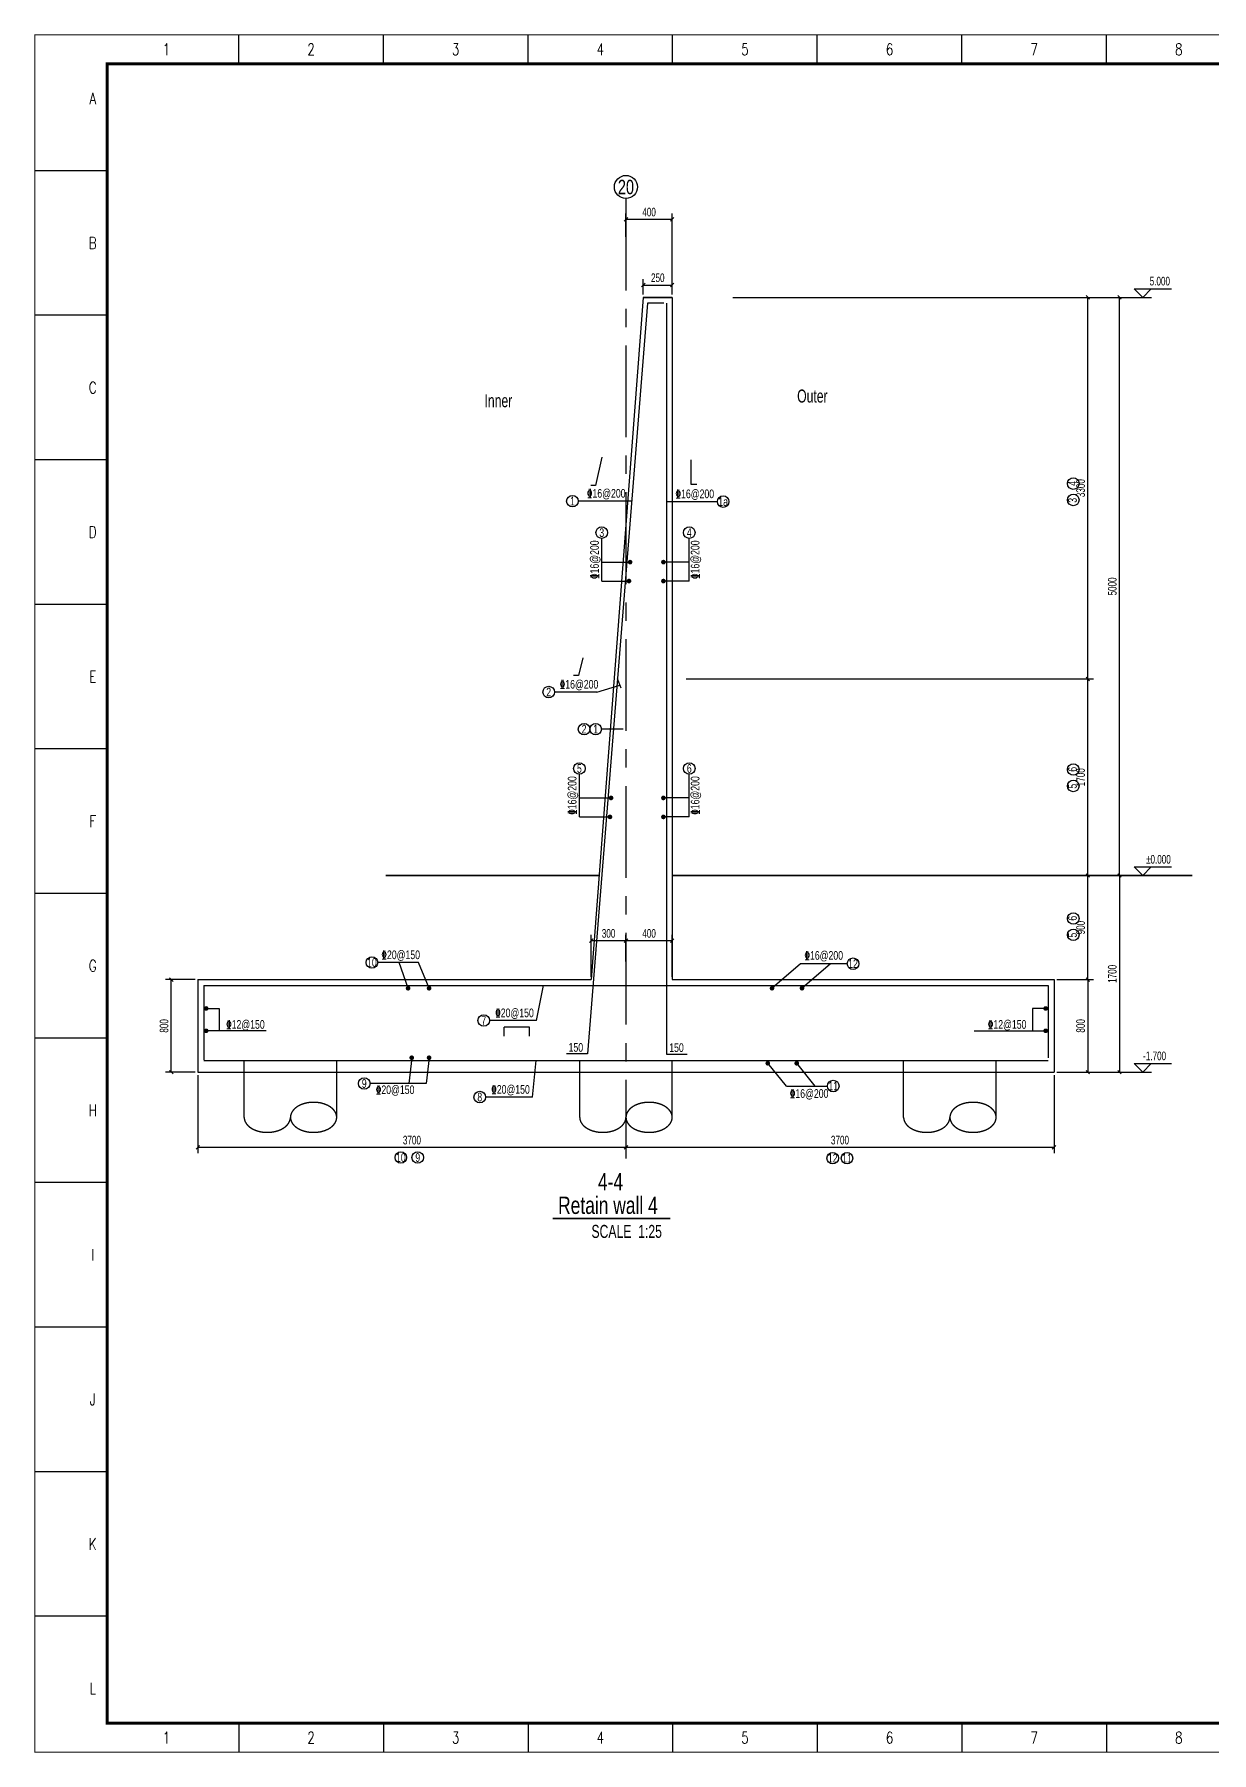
# Model space of a CAD drawing. Header units: millimetres. Extents: x -15901 to 146244, y -607033 to -56344.
# Drawn here: x -12722 to 27980, y -470256 to -410821 of the extents above; entities that cross this region are included whole.
import ezdxf
from ezdxf.enums import TextEntityAlignment as Align

# ---------------------------------------------------------------- set-up
doc = ezdxf.new("R2010")
doc.units = ezdxf.units.MM
doc.header["$LTSCALE"] = 2000
doc.linetypes.add('CENTER', pattern=[50.8, 31.75, -6.35, 6.35, -6.35])
doc.linetypes.add('HIDDEN', pattern=[9.525, 6.35, -3.175])
for name, color, linetype in [('4', 2, 'Continuous'), ('6', 1, 'Continuous'), ('S_01', 3, 'Continuous'), ('S_01_OUTL', 3, 'Continuous'), ('S_02_AXIS', 171, 'CENTER'), ('S_03_HIDD', 4, 'HIDDEN'), ('S_04', 2, 'Continuous'), ('S_04_TEXT', 2, 'Continuous'), ('S_05_DIMS', 7, 'Continuous'), ('S_06_RBAR', 1, 'Continuous'), ('TEXT', 3, 'Continuous'), ('TK', 1, 'Continuous')]:
    doc.layers.add(name, color=color, linetype=linetype)
doc.styles.add('FS', font='kstxt.shx', dxfattribs={"width": 0.8, "height": 250, "bigfont": 'kshz.shx'})
doc.styles.add('KS', font='kstxt.shx', dxfattribs={"width": 0.7, "height": 300, "bigfont": 'kshz.shx'})
doc.styles.add('TK-HZ', font='txt.shx', dxfattribs={"width": 0.8, "bigfont": 'hztxt.shx'})
doc.dimstyles.new('KSDIM0.25', dxfattribs={"dimtxt": 300, "dimasz": 120, "dimexe": 200, "dimexo": 100, "dimgap": 100, "dimtad": 1, "dimdec": 0, "dimlfac": 0.25, "dimzin": 14, "dimdsep": 46, "dimtxsty": 'KS', "dimblk": 'ARCHTICK', "dimblk1": 'OBLIQUE', "dimblk2": 'OBLIQUE', "dimsah": 1, "dimcen": -900, "dimclrd": 7, "dimclre": 7, "dimclrt": 2, "dimazin": 3, "dimtfac": 1, "dimtdec": 0, "dimtix": 1, "dimtmove": 2, "dimatfit": 2, "dimfxl": 1, "dimtolj": 1, "dimtzin": 14, "dimlwd": -3, "dimarcsym": 0})

# ---------------------------------------------------------------- blocks, each defined once
blk = doc.blocks.new('_OBLIQUE')
at = {"color": 1}
blk.add_line((-0.5, -0.5), (0.5, 0.5), dxfattribs=at)
blk = doc.blocks.new('*D302')
at = {"layer": 'Defpoints', "color": 0}
for p in [(7731, -417219), (7731, -417924), (9331, -419918)]:
    blk.add_point(p, dxfattribs=at)
at = {"layer": 'S_05_DIMS', "color": 7, "lineweight": -2}
for p, q in [((7731, -417824), (7731, -417019)), ((9331, -419818), (9331, -417019))]:
    blk.add_line(p, q, dxfattribs=at)
at = {"layer": 'S_05_DIMS', "color": 7, "lineweight": -3}
blk.add_line((9331, -417219), (7731, -417219), dxfattribs=at)
at = {"layer": 'S_05_DIMS', "color": 7, "linetype": 'ByBlock', "lineweight": -3, "xscale": 120, "yscale": 120, "zscale": 120, "rotation": 180}
blk.add_blockref('_OBLIQUE', (7731, -417219), dxfattribs=at)
at = {"layer": 'S_05_DIMS', "color": 7, "linetype": 'ByBlock', "lineweight": -3, "xscale": 120, "yscale": 120, "zscale": 120}
blk.add_blockref('_OBLIQUE', (9331, -417219), dxfattribs=at)
at = {"layer": 'S_05_DIMS', "color": 2, "insert": (8531, -416969), "char_height": 300, "attachment_point": 5, "style": 'KS'}
blk.add_mtext('\\A1;400', dxfattribs=at)
blk = doc.blocks.new('_ArchTick')
at = {"color": 0, "linetype": 'ByBlock', "const_width": 0.15}
blk.add_lwpolyline([(-0.5, -0.5), (0.5, 0.5)], dxfattribs=at)
blk = doc.blocks.new('*D303')
at = {"layer": 'Defpoints', "color": 0}
for p in [(11331, -419918), (24797, -419918), (17111, -439918)]:
    blk.add_point(p, dxfattribs=at)
at = {"layer": 'S_05_DIMS', "color": 7, "lineweight": -2}
for p, q in [((11431, -419918), (24997, -419918)), ((17211, -439918), (24997, -439918))]:
    blk.add_line(p, q, dxfattribs=at)
at = {"layer": 'S_05_DIMS', "color": 7, "lineweight": -3}
blk.add_line((24797, -439918), (24797, -419918), dxfattribs=at)
at = {"layer": 'S_05_DIMS', "color": 7, "linetype": 'ByBlock', "lineweight": -3, "xscale": 120, "yscale": 120, "zscale": 120}
for p, rotation in [((24797, -419918), 90.00000000000001), ((24797, -439918), 270)]:
    blk.add_blockref('_OBLIQUE', p, dxfattribs=dict(at, rotation=rotation))
at = {"layer": 'S_05_DIMS', "color": 2, "insert": (24547, -429918), "char_height": 300, "attachment_point": 5, "rotation": 90, "style": 'KS'}
blk.add_mtext('\\A1;5000', dxfattribs=at)
blk = doc.blocks.new('*D304')
at = {"layer": 'Defpoints', "color": 0}
for p in [(17111, -439918), (22531, -446718), (24797, -446718)]:
    blk.add_point(p, dxfattribs=at)
at = {"layer": 'S_05_DIMS', "color": 7, "lineweight": -2}
for p, q in [((17211, -439918), (24997, -439918)), ((22631, -446718), (24997, -446718))]:
    blk.add_line(p, q, dxfattribs=at)
at = {"layer": 'S_05_DIMS', "color": 7, "lineweight": -3}
blk.add_line((24797, -439918), (24797, -446718), dxfattribs=at)
at = {"layer": 'S_05_DIMS', "color": 7, "linetype": 'ByBlock', "lineweight": -3, "xscale": 120, "yscale": 120, "zscale": 120}
for p, rotation in [((24797, -439918), 90), ((24797, -446718), 270)]:
    blk.add_blockref('_OBLIQUE', p, dxfattribs=dict(at, rotation=rotation))
at = {"layer": 'S_05_DIMS', "color": 2, "insert": (24547, -443318), "char_height": 300, "attachment_point": 5, "rotation": 90, "style": 'KS'}
blk.add_mtext('\\A1;1700', dxfattribs=at)
blk = doc.blocks.new('*D305')
at = {"layer": 'Defpoints', "color": 0}
for p in [(22531, -446718), (7731, -448545), (7731, -449320)]:
    blk.add_point(p, dxfattribs=at)
at = {"layer": 'S_05_DIMS', "color": 7, "lineweight": -2}
for p, q in [((22531, -446818), (22531, -449520)), ((7731, -448645), (7731, -449520))]:
    blk.add_line(p, q, dxfattribs=at)
at = {"layer": 'S_05_DIMS', "color": 7, "lineweight": -3}
blk.add_line((22531, -449320), (7731, -449320), dxfattribs=at)
at = {"layer": 'S_05_DIMS', "color": 7, "linetype": 'ByBlock', "lineweight": -3, "xscale": 120, "yscale": 120, "zscale": 120, "rotation": 180}
blk.add_blockref('_OBLIQUE', (7731, -449320), dxfattribs=at)
at = {"layer": 'S_05_DIMS', "color": 7, "linetype": 'ByBlock', "lineweight": -3, "xscale": 120, "yscale": 120, "zscale": 120}
blk.add_blockref('_OBLIQUE', (22531, -449320), dxfattribs=at)
at = {"layer": 'S_05_DIMS', "color": 2, "insert": (15131, -449070), "char_height": 300, "attachment_point": 5, "style": 'KS'}
blk.add_mtext('\\A1;3700', dxfattribs=at)
blk = doc.blocks.new('*D306')
at = {"layer": 'Defpoints', "color": 0}
for p in [(-7069, -446718), (7731, -448545), (-7069, -449320)]:
    blk.add_point(p, dxfattribs=at)
at = {"layer": 'S_05_DIMS', "color": 7, "lineweight": -2}
for p, q in [((-7069, -446818), (-7069, -449520)), ((7731, -448645), (7731, -449520))]:
    blk.add_line(p, q, dxfattribs=at)
at = {"layer": 'S_05_DIMS', "color": 7, "lineweight": -3}
blk.add_line((7731, -449320), (-7069, -449320), dxfattribs=at)
at = {"layer": 'S_05_DIMS', "color": 7, "linetype": 'ByBlock', "lineweight": -3, "xscale": 120, "yscale": 120, "zscale": 120, "rotation": 180}
blk.add_blockref('_OBLIQUE', (-7069, -449320), dxfattribs=at)
at = {"layer": 'S_05_DIMS', "color": 7, "linetype": 'ByBlock', "lineweight": -3, "xscale": 120, "yscale": 120, "zscale": 120}
blk.add_blockref('_OBLIQUE', (7731, -449320), dxfattribs=at)
at = {"layer": 'S_05_DIMS', "color": 2, "insert": (331, -449070), "char_height": 300, "attachment_point": 5, "style": 'KS'}
blk.add_mtext('\\A1;3700', dxfattribs=at)
blk = doc.blocks.new('*D307')
at = {"layer": 'Defpoints', "color": 0}
for p in [(7731, -442170), (7731, -442987), (9331, -443518)]:
    blk.add_point(p, dxfattribs=at)
at = {"layer": 'S_05_DIMS', "color": 7, "lineweight": -2}
for p, q in [((7731, -442887), (7731, -441970)), ((9331, -443418), (9331, -441970))]:
    blk.add_line(p, q, dxfattribs=at)
at = {"layer": 'S_05_DIMS', "color": 7, "lineweight": -3}
blk.add_line((9331, -442170), (7731, -442170), dxfattribs=at)
at = {"layer": 'S_05_DIMS', "color": 7, "linetype": 'ByBlock', "lineweight": -3, "xscale": 120, "yscale": 120, "zscale": 120, "rotation": 180}
blk.add_blockref('_OBLIQUE', (7731, -442170), dxfattribs=at)
at = {"layer": 'S_05_DIMS', "color": 7, "linetype": 'ByBlock', "lineweight": -3, "xscale": 120, "yscale": 120, "zscale": 120}
blk.add_blockref('_OBLIQUE', (9331, -442170), dxfattribs=at)
at = {"layer": 'S_05_DIMS', "color": 2, "insert": (8531, -441920), "char_height": 300, "attachment_point": 5, "style": 'KS'}
blk.add_mtext('\\A1;400', dxfattribs=at)
blk = doc.blocks.new('*D308')
at = {"layer": 'Defpoints', "color": 0}
for p in [(-7988, -443518), (-7069, -443518), (-7069, -446718)]:
    blk.add_point(p, dxfattribs=at)
at = {"layer": 'S_05_DIMS', "color": 7, "lineweight": -2}
for p, q in [((-7169, -443518), (-8188, -443518)), ((-7169, -446718), (-8188, -446718))]:
    blk.add_line(p, q, dxfattribs=at)
at = {"layer": 'S_05_DIMS', "color": 7, "lineweight": -3}
blk.add_line((-7988, -446718), (-7988, -443518), dxfattribs=at)
at = {"layer": 'S_05_DIMS', "color": 7, "linetype": 'ByBlock', "lineweight": -3, "xscale": 120, "yscale": 120, "zscale": 120}
for p, rotation in [((-7988, -443518), 90.00000000000001), ((-7988, -446718), 270)]:
    blk.add_blockref('_OBLIQUE', p, dxfattribs=dict(at, rotation=rotation))
at = {"layer": 'S_05_DIMS', "color": 2, "insert": (-8238, -445118), "char_height": 300, "attachment_point": 5, "rotation": 90, "style": 'KS'}
blk.add_mtext('\\A1;800', dxfattribs=at)
blk = doc.blocks.new('Dot')
at = {"layer": '6', "const_width": 0.4}
blk.add_lwpolyline([(-0.2, 0, 1), (0.2, 0, 1)], format="xyb", close=True, dxfattribs=at)
blk = doc.blocks.new('*D309')
at = {"layer": 'Defpoints', "color": 0}
for p in [(22286, -439918), (23701, -439918), (22531, -443518)]:
    blk.add_point(p, dxfattribs=at)
at = {"layer": 'S_05_DIMS', "color": 7, "lineweight": -2}
for p, q in [((22386, -439918), (23901, -439918)), ((22631, -443518), (23901, -443518))]:
    blk.add_line(p, q, dxfattribs=at)
at = {"layer": 'S_05_DIMS', "color": 7, "lineweight": -3}
blk.add_line((23701, -443518), (23701, -439918), dxfattribs=at)
at = {"layer": 'S_05_DIMS', "color": 7, "linetype": 'ByBlock', "lineweight": -3, "xscale": 120, "yscale": 120, "zscale": 120}
for p, rotation in [((23701, -439918), 90), ((23701, -443518), 270)]:
    blk.add_blockref('_OBLIQUE', p, dxfattribs=dict(at, rotation=rotation))
at = {"layer": 'S_05_DIMS', "color": 2, "insert": (23451, -441718), "char_height": 300, "attachment_point": 5, "rotation": 90, "style": 'KS'}
blk.add_mtext('\\A1;900', dxfattribs=at)
blk = doc.blocks.new('*D310')
at = {"layer": 'Defpoints', "color": 0}
for p in [(9708, -433118), (23701, -433118), (22286, -439918)]:
    blk.add_point(p, dxfattribs=at)
at = {"layer": 'S_05_DIMS', "color": 7, "lineweight": -2}
for p, q in [((9808, -433118), (23901, -433118)), ((22386, -439918), (23901, -439918))]:
    blk.add_line(p, q, dxfattribs=at)
at = {"layer": 'S_05_DIMS', "color": 7, "lineweight": -3}
blk.add_line((23701, -439918), (23701, -433118), dxfattribs=at)
at = {"layer": 'S_05_DIMS', "color": 7, "linetype": 'ByBlock', "lineweight": -3, "xscale": 120, "yscale": 120, "zscale": 120}
for p, rotation in [((23701, -433118), 90), ((23701, -439918), 270)]:
    blk.add_blockref('_OBLIQUE', p, dxfattribs=dict(at, rotation=rotation))
at = {"layer": 'S_05_DIMS', "color": 2, "insert": (23451, -436518), "char_height": 300, "attachment_point": 5, "rotation": 90, "style": 'KS'}
blk.add_mtext('\\A1;1700', dxfattribs=at)
blk = doc.blocks.new('*D311')
at = {"layer": 'Defpoints', "color": 0}
for p in [(18411, -419918), (23701, -419918), (9708, -433118)]:
    blk.add_point(p, dxfattribs=at)
at = {"layer": 'S_05_DIMS', "color": 7, "lineweight": -2}
for p, q in [((18511, -419918), (23901, -419918)), ((9808, -433118), (23901, -433118))]:
    blk.add_line(p, q, dxfattribs=at)
at = {"layer": 'S_05_DIMS', "color": 7, "lineweight": -3}
blk.add_line((23701, -433118), (23701, -419918), dxfattribs=at)
at = {"layer": 'S_05_DIMS', "color": 7, "linetype": 'ByBlock', "lineweight": -3, "xscale": 120, "yscale": 120, "zscale": 120}
for p, rotation in [((23701, -419918), 90.00000000000001), ((23701, -433118), 270)]:
    blk.add_blockref('_OBLIQUE', p, dxfattribs=dict(at, rotation=rotation))
at = {"layer": 'S_05_DIMS', "color": 2, "insert": (23451, -426518), "char_height": 300, "attachment_point": 5, "rotation": 90, "style": 'KS'}
blk.add_mtext('\\A1;3300', dxfattribs=at)
blk = doc.blocks.new('*D312')
at = {"layer": 'Defpoints', "color": 0}
for p in [(9331, -419491), (8331, -419918), (9331, -419918)]:
    blk.add_point(p, dxfattribs=at)
at = {"layer": 'S_05_DIMS', "color": 7, "lineweight": -2}
for p, q in [((8331, -419818), (8331, -419291)), ((9331, -419818), (9331, -419291))]:
    blk.add_line(p, q, dxfattribs=at)
at = {"layer": 'S_05_DIMS', "color": 7, "lineweight": -3}
blk.add_line((8331, -419491), (9331, -419491), dxfattribs=at)
at = {"layer": 'S_05_DIMS', "color": 7, "linetype": 'ByBlock', "lineweight": -3, "xscale": 120, "yscale": 120, "zscale": 120, "rotation": 180}
blk.add_blockref('_OBLIQUE', (8331, -419491), dxfattribs=at)
at = {"layer": 'S_05_DIMS', "color": 7, "linetype": 'ByBlock', "lineweight": -3, "xscale": 120, "yscale": 120, "zscale": 120}
blk.add_blockref('_OBLIQUE', (9331, -419491), dxfattribs=at)
at = {"layer": 'S_05_DIMS', "color": 2, "insert": (8831, -419241), "char_height": 300, "attachment_point": 5, "style": 'KS'}
blk.add_mtext('\\A1;250', dxfattribs=at)
blk = doc.blocks.new('*D313')
at = {"layer": 'Defpoints', "color": 0}
for p in [(22531, -443518), (22789, -446718), (23701, -446718)]:
    blk.add_point(p, dxfattribs=at)
at = {"layer": 'S_05_DIMS', "color": 7, "lineweight": -2}
for p, q in [((22631, -443518), (23901, -443518)), ((22889, -446718), (23901, -446718))]:
    blk.add_line(p, q, dxfattribs=at)
at = {"layer": 'S_05_DIMS', "color": 7, "lineweight": -3}
blk.add_line((23701, -443518), (23701, -446718), dxfattribs=at)
at = {"layer": 'S_05_DIMS', "color": 7, "linetype": 'ByBlock', "lineweight": -3, "xscale": 120, "yscale": 120, "zscale": 120}
for p, rotation in [((23701, -443518), 90), ((23701, -446718), 270)]:
    blk.add_blockref('_OBLIQUE', p, dxfattribs=dict(at, rotation=rotation))
at = {"layer": 'S_05_DIMS', "color": 2, "insert": (23451, -445118), "char_height": 300, "attachment_point": 5, "rotation": 90, "style": 'KS'}
blk.add_mtext('\\A1;800', dxfattribs=at)
blk = doc.blocks.new('*D314')
at = {"layer": 'Defpoints', "color": 0}
for p in [(6531, -442170), (7731, -442987), (6531, -443518)]:
    blk.add_point(p, dxfattribs=at)
at = {"layer": 'S_05_DIMS', "color": 7, "lineweight": -2}
for p, q in [((6531, -443418), (6531, -441970)), ((7731, -442887), (7731, -441970))]:
    blk.add_line(p, q, dxfattribs=at)
at = {"layer": 'S_05_DIMS', "color": 7, "lineweight": -3}
blk.add_line((7731, -442170), (6531, -442170), dxfattribs=at)
at = {"layer": 'S_05_DIMS', "color": 7, "linetype": 'ByBlock', "lineweight": -3, "xscale": 120, "yscale": 120, "zscale": 120, "rotation": 180}
blk.add_blockref('_OBLIQUE', (6531, -442170), dxfattribs=at)
at = {"layer": 'S_05_DIMS', "color": 7, "linetype": 'ByBlock', "lineweight": -3, "xscale": 120, "yscale": 120, "zscale": 120}
blk.add_blockref('_OBLIQUE', (7731, -442170), dxfattribs=at)
at = {"layer": 'S_05_DIMS', "color": 2, "insert": (7131, -441920), "char_height": 300, "attachment_point": 5, "style": 'KS'}
blk.add_mtext('\\A1;300', dxfattribs=at)
blk = doc.blocks.new('A1-1')
at = {"layer": 'TK', "color": 7}
for p, q in [((7050, 58400), (7050, 59400)), ((12050, 58400), (12050, 59400)), ((17050, 58400), (17050, 59400)), ((22050, 58400), (22050, 59400)), ((27050, 58400), (27050, 59400)), ((32050, 58400), (32050, 59400)), ((37050, 58400), (37050, 59400)), ((2500, 54700), (0, 54700)), ((2500, 49700), (0, 49700)), ((2500, 44700), (0, 44700)), ((2500, 39700), (0, 39700)), ((2500, 34700), (0, 34700)), ((2500, 29700), (0, 29700)), ((2500, 24700), (0, 24700)), ((2500, 19700), (0, 19700)), ((2500, 14700), (0, 14700)), ((2500, 9700), (0, 9700)), ((2500, 4700), (0, 4700)), ((7050, 1000), (7050, 0)), ((12050, 1000), (12050, 0)), ((17050, 1000), (17050, 0)), ((22050, 1000), (22050, 0)), ((27050, 1000), (27050, 0)), ((32050, 1000), (32050, 0)), ((37050, 1000), (37050, 0))]:
    blk.add_line(p, q, dxfattribs=at)
for points, const_width in [([(0, 0), (84100, 0), (84100, 59400), (0, 59400)], 35), ([(2500, 1000), (83100, 1000), (83100, 58400), (2500, 58400)], 100)]:
    blk.add_lwpolyline(points, close=True, dxfattribs=dict(at, const_width=const_width))
at = {"layer": 'TK', "color": 7, "style": 'TK-HZ', "width": 0.75}
for s, p in [('1', (4550, 58900)), ('2', (9550, 58900)), ('3', (14550, 58900)), ('4', (19550, 58900)), ('5', (24550, 58900)), ('6', (29550, 58900)), ('7', (34550, 58900)), ('8', (39550, 58900)), ('A', (2000, 57200)), ('B', (2000, 52200)), ('C', (2000, 47200)), ('D', (2000, 42200)), ('E', (2000, 37200)), ('F', (2000, 32200)), ('G', (2000, 27200)), ('H', (2000, 22200)), ('I', (2000, 17200)), ('J', (2000, 12200)), ('K', (2000, 7200)), ('L', (2000, 2200)), ('1', (4550, 500)), ('2', (9550, 500)), ('3', (14550, 500)), ('4', (19550, 500)), ('5', (24550, 500)), ('6', (29550, 500)), ('7', (34550, 500)), ('8', (39550, 500))]:
    blk.add_text(s, height=400, dxfattribs=at).set_placement(p, align=Align.MIDDLE_CENTER)

msp = doc.modelspace()

# ---------------------------------------------------------------- linework, layer by layer
at = {"const_width": 60}
for points in [[(6805.634, -439917.514), (-580.339, -439917.514)], [(9331.058, -439917.514), (27313.185, -439917.514)]]:
    msp.add_lwpolyline(points, dxfattribs=at)
at = {"layer": 'S_01', "const_width": 60}
msp.add_lwpolyline([(5202.178, -451782.098), (9267.802, -451782.098)], dxfattribs=at)
at = {"layer": 'S_01'}
msp.add_circle((7731.058, -416100.192), 400, dxfattribs=at)
at = {"layer": 'S_01_OUTL'}
for p, q in [((8331.058, -419917.514), (6531.058, -443517.514)), ((9331.058, -419917.514), (8331.058, -419917.514)), ((8331.058, -419917.514), (9331.058, -419917.514)), ((9331.058, -419917.514), (9331.058, -443517.514)), ((-7068.942, -443517.514), (-7068.942, -446717.514)), ((-7068.942, -443517.514), (6531.058, -443517.514)), ((9331.058, -443517.514), (22531.058, -443517.514)), ((22531.058, -443517.514), (22531.058, -446717.514)), ((-7068.942, -446717.514), (22531.058, -446717.514))]:
    msp.add_line(p, q, dxfattribs=at)
at = {"layer": 'S_02_AXIS', "ltscale": 0.05}
msp.add_line((7731.058, -416500.192), (7731.058, -449701.285), dxfattribs=at)
at = {"layer": 'S_03_HIDD'}
for p, q in [((-5468.942, -448280.844), (-5468.942, -446317.514)), ((-5468.942, -446317.514), (-2268.942, -446317.514)), ((-2268.942, -448280.844), (-2268.942, -446317.514)), ((6131.058, -448280.844), (6131.058, -446317.514)), ((6131.058, -446317.514), (9331.058, -446317.514)), ((9331.058, -448280.844), (9331.058, -446317.514)), ((17331.058, -448280.844), (17331.058, -446317.514)), ((17331.058, -446317.514), (20531.058, -446317.514)), ((20531.058, -448280.844), (20531.058, -446317.514))]:
    msp.add_line(p, q, dxfattribs=at)
at = {"layer": 'S_03_HIDD', "extrusion": (0, 0, -1)}
for centre in [(-3068.942, -448280.844), (8531.058, -448280.844), (19731.058, -448280.844)]:
    msp.add_ellipse(centre, major_axis=(800, 0), ratio=0.647889384, dxfattribs=at)
at = {"layer": 'S_03_HIDD'}
for centre in [(-4668.942, -448280.844), (6931.058, -448280.844), (18131.058, -448280.844)]:
    msp.add_ellipse(centre, major_axis=(-800, 0), ratio=0.647889384, start_param=0, end_param=3.141592654, dxfattribs=at)
at = {"layer": 'S_04'}
for p, q in [((7928.523, -426965.99), (6080.736, -426965.99)), ((9131.058, -426983.527), (10890.42, -426983.527)), ((6893.614, -429729.536), (6893.614, -428256.233)), ((9920.317, -429729.536), (9920.317, -428256.233)), ((6893.614, -429074.04), (7877.717, -429074.04)), ((9920.317, -429074.04), (9022.248, -429074.04)), ((6893.614, -429729.536), (7839.983, -429729.536)), ((9920.317, -429729.536), (9022.248, -429729.536)), ((6726.51, -433571.093), (5259.878, -433571.093)), ((6726.51, -433571.093), (7521.824, -433332.397)), ((7629.479, -434853.044), (6883.644, -434853.044)), ((6120.267, -437886.437), (6120.267, -436413.134)), ((9920.317, -437886.437), (9920.317, -436413.134)), ((6120.267, -437230.941), (7219.944, -437230.941)), ((9920.317, -437230.941), (9022.248, -437230.941)), ((6120.267, -437886.437), (7182.21, -437886.437)), ((9920.317, -437886.437), (9022.248, -437886.437)), ((560.214, -442923.558), (-852.076, -442923.558)), ((196.502, -443813.478), (-109.196, -442923.558)), ((922.794, -443813.478), (560.214, -442923.558)), ((13762.685, -442966.691), (12781.551, -443815.216)), ((15382.528, -442966.691), (13762.685, -442966.691)), ((14798.811, -442966.691), (13817.677, -443815.216)), ((4637.147, -444932.606), (4879.956, -443717.514)), ((-6780.474, -444515.271), (-6328.691, -444515.271)), ((-6328.691, -444515.271), (-6328.691, -445288.067)), ((22242.59, -444515.271), (21790.806, -444515.271)), ((21790.806, -444515.271), (21790.806, -445288.067)), ((4637.147, -444932.606), (3014.277, -444932.606)), ((-4710.691, -445288.067), (-6780.474, -445288.067)), ((19772.807, -445288.067), (22242.59, -445288.067)), ((324.019, -446219.811), (225.893, -447111.469)), ((924.019, -446219.811), (825.893, -447111.469)), ((4499.439, -447580.41), (4621.425, -446317.514)), ((13277.255, -447198.387), (12634.723, -446410.224)), ((14277.255, -447198.387), (13634.723, -446410.224)), ((825.893, -447111.469), (-1117.426, -447111.469)), ((13277.255, -447198.387), (14697.907, -447198.387)), ((4499.439, -447580.41), (2876.568, -447580.41))]:
    msp.add_line(p, q, dxfattribs=at)
at = {"layer": 'S_04', "color": 2}
for centre in [(23198.737, -426359.196), (23198.737, -426926.844), (5880.736, -426965.99), (11090.42, -426983.527), (6893.614, -428056.233), (9920.317, -428056.233), (5059.878, -433571.093), (6283.644, -434853.044), (6683.644, -434853.044), (6120.267, -436213.134), (9920.317, -436213.134), (23198.737, -436249.85), (23198.737, -436817.498), (23198.737, -441402.095), (23198.737, -441969.742), (-1052.076, -442923.558), (15582.528, -442966.691), (2814.277, -444932.606), (-1317.426, -447111.469), (2676.568, -447580.41), (14897.907, -447198.387), (-51.797, -449671.621), (531.414, -449671.621), (14880.509, -449691.824), (15373.554, -449691.824)]:
    msp.add_circle(centre, 200, dxfattribs=at)
at = {"layer": 'S_04_TEXT'}
for points in [[(24796.814, -419917.514), (25896.814, -419917.514)], [(25893.799, -419620.529), (25596.814, -419917.514), (25299.829, -419620.529), (26593.799, -419620.529)], [(25893.799, -439620.529), (25596.814, -439917.514), (25299.829, -439620.529), (26593.799, -439620.529)], [(24796.814, -439917.514), (25896.814, -439917.514)], [(24796.814, -446717.514), (25896.814, -446717.514)], [(25893.799, -446420.529), (25596.814, -446717.514), (25299.829, -446420.529), (26593.799, -446420.529)]]:
    msp.add_lwpolyline(points, dxfattribs=at)
at = {"layer": 'S_06_RBAR'}
for p, q in [((8473.663, -420117.514), (6406.769, -446083.442)), ((9045.927, -420117.514), (8473.663, -420117.514)), ((9131.058, -420117.514), (9131.058, -446091.203)), ((6893.466, -425443.76), (6672.667, -426430.454)), ((9977.457, -425543.395), (9977.457, -426378.291)), ((6672.667, -426430.454), (6516.474, -426430.454)), ((9977.457, -426378.291), (10184.692, -426378.291)), ((6236.717, -432389.371), (6091.818, -432996.567)), ((6091.818, -432996.567), (5922.584, -432996.567)), ((7560.302, -433432.056), (7438.86, -433117.514)), ((-6868.942, -443717.514), (-6868.942, -446286.635)), ((-6868.942, -443717.514), (22331.058, -443717.514)), ((22331.058, -443717.514), (22331.058, -446217.514)), ((4393.287, -445161.362), (3525.027, -445161.362)), ((3525.027, -445467.622), (3525.027, -445161.362)), ((4393.287, -445467.622), (4393.287, -445161.362)), ((-6868.942, -446317.514), (22331.058, -446317.514)), ((6406.769, -446083.442), (5679.582, -446083.442)), ((9131.058, -446091.203), (9846.17, -446091.203))]:
    msp.add_line(p, q, dxfattribs=at)

# ---------------------------------------------------------------- block references
at = {"layer": 'S_04', "yscale": 200, "rotation": 180}
for p, xscale in [((7873.837, -429076.1), -200), ((9026.128, -429076.1), 200), ((7836.103, -429731.596), -200), ((9026.128, -429731.596), 200), ((7216.064, -437233.001), -200), ((9026.128, -437233.001), 200), ((7178.33, -437888.498), -200), ((9026.128, -437888.498), 200), ((12781.551, -443815.216), 200), ((13817.677, -443815.216), 200), ((12634.723, -446410.224), 200), ((13634.723, -446410.224), 200)]:
    msp.add_blockref('Dot', p, dxfattribs=dict(at, xscale=xscale))
at = {"layer": 'S_04', "yscale": 200}
for p, xscale in [((197.727, -443815.216), -200), ((924.019, -443815.216), -200), ((-6780.474, -444515.271), -200), ((22242.59, -444515.271), 200), ((-6780.474, -445288.067), -200), ((22242.59, -445288.067), 200), ((324.019, -446219.811), -200), ((924.019, -446219.811), -200)]:
    msp.add_blockref('Dot', p, dxfattribs=dict(at, xscale=xscale))
at = {"layer": 'TK', "color": 7}
msp.add_blockref('A1-1', (-12704.988, -470238.326), dxfattribs=at)

# ---------------------------------------------------------------- texts
at = {"layer": '4', "style": 'KS', "width": 0.75}
for s, p in [('4-4', (6763.228, -450807.614)), ('Retain wall 4', (5385.013, -451622.369))]:
    msp.add_text(s, height=600, dxfattribs=at).set_placement(p)
at = {"layer": 'S_04', "style": 'KS', "width": 0.75}
msp.add_text('20', height=500, dxfattribs=at).set_placement((7731.058, -416100.192), align=Align.MIDDLE)
at = {"layer": 'S_04', "width": 0.75}
for s, style, p in [('%%13216@200', 'FS', (6381.493, -426846.484)), ('%%13216@200', 'FS', (9443.476, -426864.02)), ('%%13216@200', 'FS', (5440.259, -433451.586)), ('%%13220@150', 'KS', (-724.23, -442808.545)), ('%%13216@200', 'KS', (13901.557, -442830.191)), ('%%13220@150', 'KS', (3209.674, -444817.593)), ('%%13212@150', 'KS', (-6094.214, -445217.245)), ('%%13212@150', 'KS', (20242.329, -445217.245)), ('150', 'KS', (5748.41, -446012.621)), ('150', 'KS', (9227.592, -446020.382)), ('%%13220@150', 'KS', (-917.986, -447475.734)), ('%%13220@150', 'KS', (3071.965, -447465.397)), ('%%13216@200', 'KS', (13395.917, -447606.735))]:
    msp.add_text(s, height=300, dxfattribs=dict(at, style=style)).set_placement(p)
at = {"layer": 'S_04', "style": 'FS', "width": 0.75}
for s, p in [('4', (23318.472, -426435.52)), ('3', (23318.472, -427021.516)), ('%%13216@200', (6793.697, -429659.943)), ('%%13216@200', (10272.234, -429659.943)), ('6', (23318.472, -436326.174)), ('%%13216@200', (6020.349, -437816.844)), ('%%13216@200', (10272.234, -437816.844)), ('5', (23318.472, -436912.171)), ('6', (23318.472, -441478.418)), ('5', (23318.472, -442064.415))]:
    msp.add_text(s, height=300, rotation=90, dxfattribs=at).set_placement(p)
at = {"layer": 'S_04', "color": 2, "style": 'FS', "width": 0.75}
for s, p in [('1', (5880.736, -426965.99)), ('1a', (11090.42, -426983.527)), ('3', (6893.614, -428056.233)), ('4', (9920.317, -428056.233)), ('2', (5059.878, -433571.093)), ('2', (6283.644, -434853.044)), ('1', (6683.644, -434853.044)), ('5', (6120.267, -436213.134)), ('6', (9920.317, -436213.134)), ('10', (-1052.076, -442923.558)), ('12', (15582.528, -442966.691)), ('7', (2814.277, -444932.606)), ('9', (-1317.426, -447111.469)), ('8', (2676.568, -447580.41)), ('11', (14897.907, -447198.387)), ('10', (-51.797, -449671.621)), ('9', (531.414, -449671.621)), ('12', (14880.509, -449691.824)), ('11', (15373.554, -449691.824))]:
    msp.add_text(s, height=300, dxfattribs=at).set_placement(p, align=Align.MIDDLE_CENTER)
at = {"layer": 'S_04_TEXT', "style": 'KS', "width": 0.7}
for s, p in [('5.000', (25837.799, -419505.529)), ('%%P0.000', (25711.799, -439505.529)), ('-1.700', (25610.999, -446305.529))]:
    msp.add_text(s, height=300, dxfattribs=at).set_placement(p)
at = {"layer": 'TEXT', "style": 'KS', "width": 0.7}
for s, p in [('Outer', (13650.188, -423556.309)), ('Inner', (2840.561, -423717.412))]:
    msp.add_text(s, height=450, dxfattribs=at).set_placement(p)
msp.add_text('SCALE  1:25', height=450, dxfattribs=at).set_placement((7755.799, -452226.214), align=Align.MIDDLE)

# ---------------------------------------------------------------- dimensions: what is measured, and where the dimension line sits
at = {"layer": 'S_05_DIMS'}
for base, p1, p2, angle, override, picture, middle in [((7731.058, -417218.579), (9331.058, -419917.514), (7731.058, -417923.755), 180, {"dimlfac": 0.25}, '*D302', (8531.058, -416968.579)), ((9331.058, -419491.357), (8331.058, -419917.514), (9331.058, -419917.514), 180, {"dimtxsty": 'KS'}, '*D312', (8831.058, -419241.357)), ((23700.907, -419917.514), (9708.326, -433117.514), (18411.25, -419917.514), 90, {"dimlfac": 0.25}, '*D311', (23450.907, -426517.514)), ((24796.814, -419917.514), (17111.27, -439917.514), (11331.058, -419917.514), 90, {"dimlfac": 0.25}, '*D303', (24546.814, -429917.514)), ((23700.907, -433117.514), (22285.596, -439917.514), (9708.326, -433117.514), 90, {"dimlfac": 0.25}, '*D310', (23450.907, -436517.514)), ((24796.814, -446717.514), (17111.27, -439917.514), (22531.058, -446717.514), 90, {"dimlfac": 0.25}, '*D304', (24546.814, -443317.514)), ((23700.907, -439917.514), (22531.058, -443517.514), (22285.596, -439917.514), 90, {"dimlfac": 0.25}, '*D309', (23450.907, -441717.514)), ((6531.058, -442169.633), (7731.058, -442986.657), (6531.058, -443517.514), 180, {"dimlfac": 0.25}, '*D314', (7131.058, -441919.633)), ((7731.058, -442169.633), (9331.058, -443517.514), (7731.058, -442986.657), 180, {"dimlfac": 0.25}, '*D307', (8531.058, -441919.633)), ((-7987.573, -443517.514), (-7068.942, -446717.514), (-7068.942, -443517.514), 90, {"dimlfac": 0.25}, '*D308', (-8237.573, -445117.514)), ((23700.907, -446717.514), (22531.058, -443517.514), (22789.404, -446717.514), 90, {"dimtxsty": 'KS'}, '*D313', (23450.907, -445117.514)), ((-7068.942, -449320.231), (7731.058, -448544.802), (-7068.942, -446717.514), 180, {"dimlfac": 0.25}, '*D306', (331.058, -449070.231)), ((7731.058, -449320.231), (22531.058, -446717.514), (7731.058, -448544.802), 180, {"dimlfac": 0.25}, '*D305', (15131.058, -449070.231))]:
    dim = msp.add_linear_dim(base=base, p1=p1, p2=p2, angle=angle, dimstyle='KSDIM0.25', override=override, dxfattribs=at)
    dim.commit()
    dim.dimension.update_dxf_attribs({"geometry": picture, "text_midpoint": middle})

doc.saveas('drawing.dxf')
